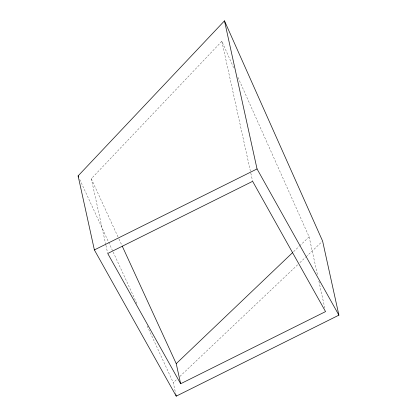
<?xml version="1.0" encoding="UTF-8"?>
<svg xmlns="http://www.w3.org/2000/svg" width="417" height="417" viewBox="0 0 417 417"><rect width="100%" height="100%" fill="white"/><g stroke="black" fill="none" stroke-linecap="round" stroke-linejoin="round"><path stroke-width="0.31" stroke-dasharray="2.08 1.56" d="M105.772 244.623L91.287 178.752L221.839 41.283L234.046 68.628M293.573 251.696L299.229 246.301M299.698 245.853L309.127 236.861L237.758 76.947M175.969 394.925L173.279 382.686L177.063 379.105M179.894 376.415L298.04 264.409M299.932 262.616L305.604 257.242M306.073 256.794L322.143 241.558M91.287 178.752L118.699 238.415M118.97 239.004L121.952 245.504M79.736 179.435L112.913 251.519M113.184 252.108L137.386 304.697M147.175 325.964L173.279 382.686M309.127 236.861L317.618 275.496M318.875 281.194L324.864 308.429M221.839 41.283L250.68 172.461M250.82 173.091L252.634 181.332M105.913 245.259L107.581 252.858"/><path stroke-width="0.63" d="M78.104 175.891L224.482 20.85L322.617 241.109L338.896 315.158L176.24 396.15L94.383 249.934L78.104 175.891L78.646 177.069M180.65 383.755L107.722 253.489L252.634 181.332L325.557 311.598L180.65 383.755L176.224 363.645L292.63 252.598M94.383 249.934L257.039 168.937L224.482 20.85M257.039 168.937L338.896 315.158M122.223 246.093L176.224 363.645M175.969 394.925L176.24 396.15"/></g></svg>
